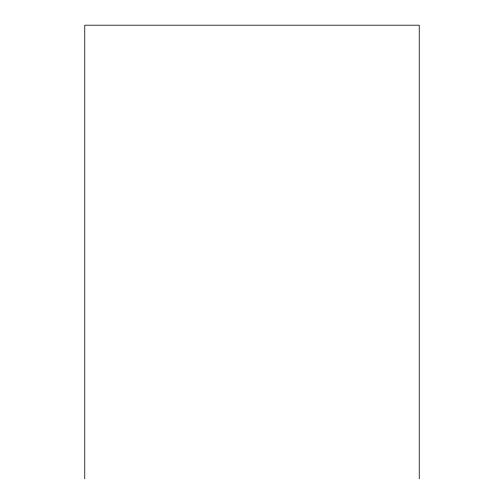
<?xml version="1.0" encoding="UTF-8"?>
<svg xmlns="http://www.w3.org/2000/svg" width="504" height="504" viewBox="0 0 504 504"><rect width="100%" height="100%" fill="white"/><g stroke="black" fill="none" stroke-linecap="round" stroke-linejoin="round"><path stroke-width="0.76" d="M419.24 478.8L419.24 25.2L84.76 25.2L84.76 478.8"/></g></svg>
